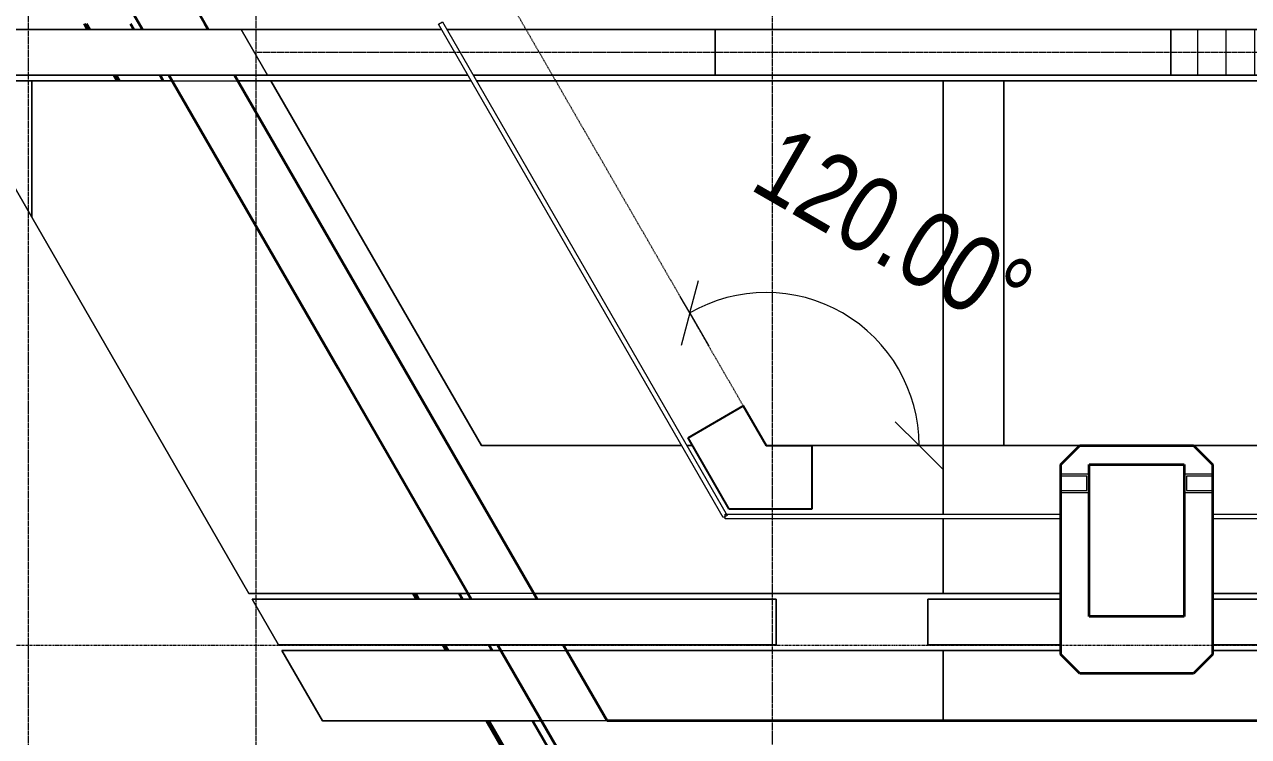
# Model space of a CAD drawing. Header units: millimetres. Extents: x -672391 to -598136, y -134 to 46410.
# Drawn here: x -631577 to -628353, y 16013 to 17887 of the extents above; entities that cross this region are included whole.
import ezdxf

# ---------------------------------------------------------------- set-up
doc = ezdxf.new("R2010")
doc.units = ezdxf.units.MM
doc.linetypes.add('DPA_Grid _ Level 100', pattern=[10, 5.5, -1.6, 1.3, -1.6])
doc.linetypes.add('DPA_Hidden 50', pattern=[3, 2, -1])
for name, color, linetype, lineweight in [('A-ANNO-DIMS', 1, 'Continuous', 9), ('A-ANNO-DIMS-100', 1, 'Continuous', 9), ('A-COLS-E', 1, 'Continuous', 35), ('A-COLS-HDLN', 2, 'Continuous', 9), ('A-DETL', 1, 'Continuous', 70), ('A-GENM', 1, 'Continuous', 9), ('A-GLAZ-CURT', 2, 'Continuous', 9), ('A-GLAZ-CWMG', 2, 'Continuous', 35), ('A-MASS', 2, 'Continuous', 35), ('S-GRID', 251, 'Continuous', 9)]:
    doc.layers.add(name, color=color, linetype=linetype, lineweight=lineweight)
doc.styles.add('Arial_4', font='arial.ttf', dxfattribs={"width": 0.8, "height": 200})
doc.dimstyles.new('DPA_2_0mm', dxfattribs={"dimscale": 304.8, "dimtxt": 204.05188, "dimasz": 0.410105, "dimexe": 0.328084, "dimexo": 0.492126, "dimgap": 0.328084, "dimtad": 1, "dimdec": 0, "dimzin": 0, "dimdsep": 46, "dimtxsty": 'Arial_4', "dimblk1": 'OBLIQUE', "dimblk2": 'OBLIQUE', "dimsah": 1, "dimcen": 0.09, "dimazin": 0, "dimtfac": 1, "dimtdec": 4, "dimtix": 1, "dimtmove": 0, "dimatfit": 3, "dimfxl": 1, "dimtvp": 1, "dimtolj": 1, "dimtzin": 0, "dimarcsym": 2})

# ---------------------------------------------------------------- blocks, each defined once
blk = doc.blocks.new('GM_Louver Grill Vertical Z - Z Profile-V6-4212-01 ENLARGED ENTRANCE 2 GROUND LEVEL - REFLECTED CEILING PLAN')
at = {"layer": 'A-GENM'}
for p, q in [((40, -75), (50, -75)), ((50, -75), (40, -75)), ((46.4, -73), (40.7, -73)), ((40.7, -73), (46.4, -73)), ((44.5, -70), (46.4, -73)), ((46.4, -73), (44.5, -70)), ((50, -75), (46.8, -70)), ((46.8, -70), (50, -75))]:
    blk.add_line(p, q, dxfattribs=at)
blk = doc.blocks.new('GM_Louver Grill Vertical Z - Z Profile-12047552-4212-01 ENLARGED ENTRANCE 2 GROUND LEVEL - REFLECTED CEILING PLAN')
at = {"layer": 'A-GENM'}
for p, q in [((46.4, -73), (40, -73)), ((40, -73), (40, -75)), ((40, -75), (40, -73)), ((40, -73), (46.4, -73)), ((40, -75), (50, -75)), ((50, -75), (40, -75)), ((44.5, -70), (46.4, -73)), ((46.4, -73), (44.5, -70)), ((50, -75), (46.8, -70)), ((46.8, -70), (50, -75))]:
    blk.add_line(p, q, dxfattribs=at)
blk = doc.blocks.new('GM_Louver Grill Vertical Z - Z Profile-V7-4212-01 ENLARGED ENTRANCE 2 GROUND LEVEL - REFLECTED CEILING PLAN')
at = {"layer": 'A-GENM'}
for p, q in [((48.3, -75), (50, -75)), ((50, -75), (48.3, -75)), ((50, -75), (49.1, -73.6)), ((49.1, -73.6), (50, -75))]:
    blk.add_line(p, q, dxfattribs=at)
blk = doc.blocks.new('GM_Louver Grill Vertical Z - Z Profile-V8-4212-01 ENLARGED ENTRANCE 2 GROUND LEVEL - REFLECTED CEILING PLAN')
at = {"layer": 'A-GENM'}
for p, q in [((42.8, -75), (50, -75)), ((50, -75), (42.8, -75)), ((46.4, -73), (43.9, -73)), ((43.9, -73), (46.4, -73)), ((45.1, -71), (46.4, -73)), ((46.4, -73), (45.1, -71)), ((50, -75), (46.8, -70)), ((46.8, -70), (50, -75))]:
    blk.add_line(p, q, dxfattribs=at)
blk = doc.blocks.new('DPA_Rectangular - 250 x 400 mm-11952625-4212-01 ENLARGED ENTRANCE 2 GROUND LEVEL - REFLECTED CEILING PLAN')
at = {"layer": 'A-COLS-E'}
for p, q in [((-200, -125), (-200, 125)), ((-200, 125), (200, 125)), ((200, 125), (200, -125)), ((200, -125), (-200, -125))]:
    blk.add_line(p, q, dxfattribs=at)
blk = doc.blocks.new('DPA_Rectangular Tuscan Column - Rectangular Tuscan Column-11937931-4212-01 ENLARGED ENTRANCE 2 GROUND LEVEL - REFLECTED CEILING PLAN')
at = {"layer": 'A-COLS-E'}
for p, q in [((-200, 250), (-150, 300)), ((-150, 300), (150, 300)), ((150, 300), (200, 250)), ((-200, -250), (-200, 250)), ((200, 250), (200, -250)), ((-150, -300), (-200, -250)), ((200, -250), (150, -300)), ((150, -300), (-150, -300))]:
    blk.add_line(p, q, dxfattribs=at)
at = {"layer": 'A-COLS-HDLN'}
for p, q in [((-125, 250), (125, 250)), ((-125, -150), (-125, 250)), ((125, 250), (125, -150)), ((-200, 225), (-125, 225)), ((-200, 219), (-200, 225)), ((-131, 219), (-200, 219)), ((-131, 181), (-131, 219)), ((-125, 225), (-125, 175)), ((125, 225), (200, 225)), ((125, 175), (125, 225)), ((131, 219), (131, 181)), ((200, 219), (131, 219)), ((200, 225), (200, 219)), ((-200, 181), (-131, 181)), ((-200, 175), (-200, 181)), ((-125, 175), (-200, 175)), ((200, 175), (125, 175)), ((131, 181), (200, 181)), ((200, 181), (200, 175)), ((125, -150), (-125, -150))]:
    blk.add_line(p, q, dxfattribs=at)
blk = doc.blocks.new('GM_Louver Grill Vertical Z - Z Profile-V23-4212-01 ENLARGED ENTRANCE 2 GROUND LEVEL - REFLECTED CEILING PLAN')
at = {"layer": 'A-GENM'}
for p, q in [((40, -75), (50, -75)), ((50, -75), (40, -75))]:
    blk.add_line(p, q, dxfattribs=at)
blk = doc.blocks.new('GM_Louver Grill Vertical Z - Z Profile-V26-4212-01 ENLARGED ENTRANCE 2 GROUND LEVEL - REFLECTED CEILING PLAN')
at = {"layer": 'A-GENM'}
for p, q in [((48.3, -75), (50, -75)), ((50, -75), (48.3, -75))]:
    blk.add_line(p, q, dxfattribs=at)
blk = doc.blocks.new('GM_Louver Grill Vertical Z - Z Profile-V27-4212-01 ENLARGED ENTRANCE 2 GROUND LEVEL - REFLECTED CEILING PLAN')
at = {"layer": 'A-GENM'}
for p, q in [((42.8, -75), (50, -75)), ((50, -75), (42.8, -75))]:
    blk.add_line(p, q, dxfattribs=at)
blk = doc.blocks.new('System Panel - Entrance Glazed 12mm-11964368-4212-01 ENLARGED ENTRANCE 2 GROUND LEVEL - REFLECTED CEILING PLAN')
at = {"layer": 'A-GLAZ-CURT'}
for p, q in [((-750, -6), (-750, 6)), ((-750, 6), (750, 6)), ((750, 6), (750, -6)), ((750, -6), (-750, -6))]:
    blk.add_line(p, q, dxfattribs=at)
blk = doc.blocks.new('System Panel - Entrance Glazed 12mm-14711633-4212-01 ENLARGED ENTRANCE 2 GROUND LEVEL - REFLECTED CEILING PLAN')
at = {"layer": 'A-GLAZ-CURT'}
for p, q in [((-1292, -6), (-1292, 6)), ((-1292, 6), (-408, 6)), ((-8, 6), (1292, 6)), ((1292, 6), (1292, -6)), ((-408, -6), (-1292, -6)), ((1292, -6), (-8, -6))]:
    blk.add_line(p, q, dxfattribs=at)
blk = doc.blocks.new('Rectangular Mullion - 50x200-12057894-4212-01 ENLARGED ENTRANCE 2 GROUND LEVEL - REFLECTED CEILING PLAN')
at = {"layer": 'A-GLAZ-CWMG'}
for p, q in [((-630544.4, 16374.1), (-630553.1, 16389.1)), ((-630553.1, 16389.1), (-630544.4, 16374.1)), ((-630466.5, 16239.1), (-630475.2, 16254.1)), ((-630475.2, 16254.1), (-630466.5, 16239.1)), ((-630200.8, 15779), (-630359.6, 16054)), ((-630359.6, 16054), (-630200.8, 15779))]:
    blk.add_line(p, q, dxfattribs=at)
blk = doc.blocks.new('Rectangular Mullion - 50x200-12048639-4212-01 ENLARGED ENTRANCE 2 GROUND LEVEL - REFLECTED CEILING PLAN')
at = {"layer": 'A-GLAZ-CWMG'}
for p, q in [((-631410.5, 17874.1), (-631419.1, 17889.1)), ((-631419.1, 17889.1), (-631410.5, 17874.1)), ((-631332.5, 17739.1), (-631341.2, 17754.1)), ((-631341.2, 17754.1), (-631332.5, 17739.1))]:
    blk.add_line(p, q, dxfattribs=at)
blk = doc.blocks.new('Rectangular Mullion - Entrance Louver Top-12057898-4212-01 ENLARGED ENTRANCE 2 GROUND LEVEL - REFLECTED CEILING PLAN')
at = {"layer": 'A-GLAZ-CWMG'}
for p, q in [((-630226.9, 16374.1), (-630621.7, 17058)), ((-630400.1, 16374.1), (-630751.6, 16983)), ((-630547.3, 16389.1), (-630538.7, 16374.1)), ((-630538.7, 16374.1), (-630547.3, 16389.1)), ((-630423.2, 16374.1), (-630431.9, 16389.1)), ((-630423.2, 16374.1), (-630431.9, 16389.1)), ((-630400.1, 16374.1), (-630408.8, 16389.1)), ((-630226.9, 16374.1), (-630235.6, 16389.1)), ((-630469.4, 16254.1), (-630460.7, 16239.1)), ((-630460.7, 16239.1), (-630469.4, 16254.1)), ((-630345.2, 16239.1), (-630353.9, 16254.1)), ((-630345.2, 16239.1), (-630353.9, 16254.1)), ((-630128.7, 15904), (-630330.8, 16254.1)), ((-630322.2, 16239.1), (-630330.8, 16254.1)), ((-630148.9, 16239.1), (-630157.6, 16254.1)), ((-630042.1, 16054), (-630157.6, 16254.1)), ((-630353.8, 16054), (-630197.9, 15784)), ((-630197.9, 15784), (-630353.8, 16054)), ((-630140.2, 15884), (-630238.4, 16054)), ((-630140.2, 15884), (-630238.4, 16054)), ((-630128.7, 15904), (-630215.3, 16054))]:
    blk.add_line(p, q, dxfattribs=at)
blk = doc.blocks.new('Rectangular Mullion - Entrance Louver Top-12049975-4212-01 ENLARGED ENTRANCE 2 GROUND LEVEL - REFLECTED CEILING PLAN')
at = {"layer": 'A-GLAZ-CWMG'}
for p, q in [((-631092.9, 17874.1), (-631223, 18099.4)), ((-631266.1, 17874.1), (-631352.9, 18024.4)), ((-631413.3, 17889.1), (-631404.7, 17874.1)), ((-631404.7, 17874.1), (-631413.3, 17889.1)), ((-631289.2, 17874.1), (-631297.9, 17889.1)), ((-631289.2, 17874.1), (-631297.9, 17889.1)), ((-631266.1, 17874.1), (-631274.8, 17889.1)), ((-631092.9, 17874.1), (-631101.6, 17889.1)), ((-631335.4, 17754.1), (-631326.7, 17739.1)), ((-631326.7, 17739.1), (-631335.4, 17754.1)), ((-631211.3, 17739.1), (-631219.9, 17754.1)), ((-631211.3, 17739.1), (-631219.9, 17754.1)), ((-630751.6, 16983), (-631196.8, 17754.1)), ((-631188.2, 17739.1), (-631196.8, 17754.1)), ((-631015, 17739.1), (-631023.6, 17754.1)), ((-630621.7, 17058), (-631023.6, 17754.1))]:
    blk.add_line(p, q, dxfattribs=at)
blk = doc.blocks.new('Rectangular Mullion - Entrance Louver Top-12057905-4212-01 ENLARGED ENTRANCE 2 GROUND LEVEL - REFLECTED CEILING PLAN')
at = {"layer": 'A-GLAZ-CWMG'}
for p, q in [((-626419.4, 16054), (-627641.4, 16054)), ((-626419.4, 16054), (-627641.4, 16054)), ((-626419.4, 15904), (-627641.4, 15904)), ((-626419.4, 15904), (-627641.4, 15904)), ((-626419.4, 15884), (-627641.4, 15884)), ((-626419.4, 15884), (-627641.4, 15884)), ((-627641.4, 15784), (-626419.4, 15784)), ((-626419.4, 15784), (-627641.4, 15784))]:
    blk.add_line(p, q, dxfattribs=at)
blk = doc.blocks.new('Rectangular Mullion - Entrance Louver Top-12057899-4212-01 ENLARGED ENTRANCE 2 GROUND LEVEL - REFLECTED CEILING PLAN')
at = {"layer": 'A-GLAZ-CWMG'}
for p, q in [((-628863.4, 16054), (-630042.1, 16054)), ((-628863.4, 16054), (-630042.1, 16054)), ((-628863.4, 15904), (-630128.7, 15904)), ((-628863.4, 15904), (-630128.7, 15904)), ((-628863.4, 15884), (-630140.2, 15884)), ((-628863.4, 15884), (-630140.2, 15884)), ((-630197.9, 15784), (-628863.4, 15784)), ((-628863.4, 15784), (-630197.9, 15784))]:
    blk.add_line(p, q, dxfattribs=at)
blk = doc.blocks.new('DPA_CP_Metal Ceiling Panel - Vertical Panel Entrance-12683665-4212-01 ENLARGED ENTRANCE 2 GROUND LEVEL - REFLECTED CEILING PLAN')
at = {"layer": 'A-GLAZ-CURT'}
for p, q in [((-629757.4, 19374.1), (-629757.4, 19254.1)), ((-629757.4, 19374.1), (-628557.4, 19374.1)), ((-629757.4, 19374.1), (-628557.4, 19374.1)), ((-629757.4, 19254.1), (-629757.4, 19374.1)), ((-629757.4, 19374.1), (-629757.4, 19254.1)), ((-628557.4, 19374.1), (-629757.4, 19374.1)), ((-628557.4, 19374.1), (-628557.4, 19254.1)), ((-628557.4, 19374.1), (-628557.4, 19254.1)), ((-628557.4, 19254.1), (-628557.4, 19374.1)), ((-629757.4, 19254.1), (-628557.4, 19254.1)), ((-628557.4, 19254.1), (-629757.4, 19254.1)), ((-629757.4, 19254.1), (-628557.4, 19254.1))]:
    blk.add_line(p, q, dxfattribs=at)
blk = doc.blocks.new('DPA_CP_Metal Ceiling Luminaire - Linear Luminaire Entrance-V52-4212-01 ENLARGED ENTRANCE 2 GROUND LEVEL - REFLECTED CEILING PLAN')
at = {"layer": 'A-GLAZ-CURT'}
h = blk.add_hatch(dxfattribs=at)
h.set_pattern_fill('FP_6', color=256, style=0, pattern_type=2)
h.set_pattern_definition([(270, (-627736.53, 17847.804), (-75, -5e-15), [])])
h.paths.add_polyline_path([(-628557.4, 19254.1), (-627357.4, 19254.1), (-627357.4, 19374.1), (-628557.4, 19374.1)])
for p, q in [((-628557.4, 19374.1), (-627357.4, 19374.1)), ((-628557.4, 19254.1), (-628557.4, 19374.1)), ((-628557.4, 19374.1), (-628557.4, 19254.1)), ((-627357.4, 19374.1), (-628557.4, 19374.1)), ((-627357.4, 19374.1), (-627357.4, 19254.1)), ((-627357.4, 19254.1), (-627357.4, 19374.1)), ((-627357.4, 19254.1), (-628557.4, 19254.1)), ((-628557.4, 19254.1), (-627357.4, 19254.1))]:
    blk.add_line(p, q, dxfattribs=at)
blk = doc.blocks.new('System Panel - DPA-AR_Metal Ceiling Rectangular Panel-12707634-4212-01 ENLARGED ENTRANCE 2 GROUND LEVEL - REFLECTED CEILING PLAN')
at = {"layer": 'A-GLAZ-CURT'}
for p, q in [((-631005.7, 17874.1), (-630478.6, 17874.1)), ((-630936.4, 17754.1), (-631005.7, 17874.1)), ((-631005.7, 17874.1), (-630936.4, 17754.1)), ((-630478.6, 17874.1), (-631005.7, 17874.1)), ((-630464.8, 17874.1), (-629757.4, 17874.1)), ((-629757.4, 17874.1), (-630464.8, 17874.1)), ((-629757.4, 17874.1), (-629757.4, 17754.1)), ((-629757.4, 17754.1), (-629757.4, 17874.1)), ((-630409.3, 17754.1), (-630936.4, 17754.1)), ((-630936.4, 17754.1), (-630409.3, 17754.1)), ((-629757.4, 17754.1), (-630395.5, 17754.1)), ((-630395.5, 17754.1), (-629757.4, 17754.1))]:
    blk.add_line(p, q, dxfattribs=at)
blk = doc.blocks.new('System Panel - DPA-AR_Metal Ceiling Rectangular Panel-12708404-4212-01 ENLARGED ENTRANCE 2 GROUND LEVEL - REFLECTED CEILING PLAN')
at = {"layer": 'A-GLAZ-CURT'}
for p, q in [((-628997.4, 16779), (-628997.4, 17739.1)), ((-628997.4, 17739.1), (-626757.4, 17739.1)), ((-626757.4, 17739.1), (-628997.4, 17739.1)), ((-628997.4, 17739.1), (-628997.4, 16779)), ((-626757.4, 17739.1), (-626757.4, 16779)), ((-626757.4, 16779), (-626757.4, 17739.1)), ((-626757.4, 16779), (-628997.4, 16779)), ((-628997.4, 16779), (-626757.4, 16779))]:
    blk.add_line(p, q, dxfattribs=at)
blk = doc.blocks.new('System Panel - DPA-AR_Metal Ceiling Rectangular Panel-12707689-4212-01 ENLARGED ENTRANCE 2 GROUND LEVEL - REFLECTED CEILING PLAN')
at = {"layer": 'A-GLAZ-CURT'}
for p, q in [((-630373.4, 16779), (-630927.7, 17739.1)), ((-630927.7, 17739.1), (-630400.7, 17739.1)), ((-630400.7, 17739.1), (-630927.7, 17739.1)), ((-630927.7, 17739.1), (-630373.4, 16779)), ((-630386.8, 17739.1), (-629157.4, 17739.1)), ((-629157.4, 17739.1), (-630386.8, 17739.1)), ((-629157.4, 17739.1), (-629157.4, 16779)), ((-629157.4, 16779), (-629157.4, 17739.1)), ((-629846.3, 16779), (-630373.4, 16779)), ((-630373.4, 16779), (-629846.3, 16779)), ((-629817.5, 16779), (-629832.5, 16779)), ((-629832.5, 16779), (-629817.5, 16779)), ((-629157.4, 16779), (-629623.5, 16779)), ((-629623.5, 16779), (-629157.4, 16779))]:
    blk.add_line(p, q, dxfattribs=at)
blk = doc.blocks.new('System Panel - DPA-AR_Metal Ceiling Rectangular Panel-16089145-4212-01 ENLARGED ENTRANCE 2 GROUND LEVEL - REFLECTED CEILING PLAN')
at = {"layer": 'A-GLAZ-CURT'}
for p, q in [((-631842.9, 17874.1), (-631005.7, 17874.1)), ((-631773.6, 17754.1), (-631842.9, 17874.1)), ((-631842.9, 17874.1), (-631773.6, 17754.1)), ((-631005.7, 17874.1), (-631842.9, 17874.1)), ((-631005.7, 17874.1), (-630936.4, 17754.1)), ((-630936.4, 17754.1), (-631005.7, 17874.1)), ((-630936.4, 17754.1), (-631773.6, 17754.1)), ((-631773.6, 17754.1), (-630936.4, 17754.1))]:
    blk.add_line(p, q, dxfattribs=at)
blk = doc.blocks.new('System Panel - DPA-AR_Metal Ceiling Rectangular Panel-16089327-4212-01 ENLARGED ENTRANCE 2 GROUND LEVEL - REFLECTED CEILING PLAN')
at = {"layer": 'A-GLAZ-CURT'}
for p, q in [((-631765, 17739.1), (-631557.4, 17379.6)), ((-631557.4, 17739.1), (-631765, 17739.1)), ((-631765, 17739.1), (-631557.4, 17739.1)), ((-631557.4, 17379.6), (-631765, 17739.1)), ((-631557.4, 17379.6), (-631557.4, 17739.1)), ((-631557.4, 17739.1), (-631557.4, 17379.6))]:
    blk.add_line(p, q, dxfattribs=at)
blk = doc.blocks.new('System Panel - DPA-AR_Metal Ceiling Rectangular Panel-16089923-4212-01 ENLARGED ENTRANCE 2 GROUND LEVEL - REFLECTED CEILING PLAN')
at = {"layer": 'A-GLAZ-CURT'}
for p, q in [((-630976.9, 16374.1), (-629597.4, 16374.1)), ((-630907.6, 16254.1), (-630976.9, 16374.1)), ((-630976.9, 16374.1), (-630907.6, 16254.1)), ((-629597.4, 16374.1), (-630976.9, 16374.1)), ((-629597.4, 16374.1), (-629597.4, 16254.1)), ((-629597.4, 16254.1), (-629597.4, 16374.1)), ((-629597.4, 16254.1), (-630907.6, 16254.1)), ((-630907.6, 16254.1), (-629597.4, 16254.1))]:
    blk.add_line(p, q, dxfattribs=at)
blk = doc.blocks.new('System Panel - DPA-AR_Metal Ceiling Rectangular Panel-16089905-4212-01 ENLARGED ENTRANCE 2 GROUND LEVEL - REFLECTED CEILING PLAN')
at = {"layer": 'A-GLAZ-CURT'}
for p, q in [((-630322.2, 16239.1), (-630898.9, 16239.1)), ((-630898.9, 16239.1), (-630792.1, 16054)), ((-630792.1, 16054), (-630898.9, 16239.1)), ((-630898.9, 16239.1), (-629157.4, 16239.1)), ((-629157.4, 16239.1), (-630148.9, 16239.1)), ((-629157.4, 16054), (-629157.4, 16239.1)), ((-629157.4, 16239.1), (-629157.4, 16054)), ((-630792.1, 16054), (-630215.3, 16054)), ((-629157.4, 16054), (-630792.1, 16054)), ((-630042.1, 16054), (-629157.4, 16054))]:
    blk.add_line(p, q, dxfattribs=at)
blk = doc.blocks.new('System Panel - DPA-AR_Metal Ceiling Rectangular Panel-16089906-4212-01 ENLARGED ENTRANCE 2 GROUND LEVEL - REFLECTED CEILING PLAN')
at = {"layer": 'A-GLAZ-CURT'}
for p, q in [((-628847.4, 16239.1), (-629157.4, 16239.1)), ((-629157.4, 16239.1), (-629157.4, 16054)), ((-629157.4, 16054), (-629157.4, 16239.1)), ((-629157.4, 16239.1), (-628847.4, 16239.1)), ((-626757.4, 16239.1), (-628447.4, 16239.1)), ((-628447.4, 16239.1), (-626757.4, 16239.1)), ((-626757.4, 16054), (-626757.4, 16239.1)), ((-626757.4, 16239.1), (-626757.4, 16054)), ((-629157.4, 16054), (-626757.4, 16054)), ((-626757.4, 16054), (-629157.4, 16054))]:
    blk.add_line(p, q, dxfattribs=at)
blk = doc.blocks.new('System Panel - DPA-AR_Metal Ceiling Rectangular Panel-16089328-4212-01 ENLARGED ENTRANCE 2 GROUND LEVEL - REFLECTED CEILING PLAN')
at = {"layer": 'A-GLAZ-CURT'}
for p, q in [((-631188.2, 17739.1), (-631557.4, 17739.1)), ((-631557.4, 17739.1), (-631557.4, 17379.6)), ((-631557.4, 17379.6), (-631557.4, 17739.1)), ((-631557.4, 17739.1), (-630927.7, 17739.1)), ((-630927.7, 17739.1), (-631015, 17739.1)), ((-630373.4, 16779), (-630927.7, 17739.1)), ((-630927.7, 17739.1), (-630373.4, 16779)), ((-631557.4, 17379.6), (-630985.6, 16389.1)), ((-630985.6, 16389.1), (-631557.4, 17379.6)), ((-629846.3, 16779), (-630373.4, 16779)), ((-630373.4, 16779), (-629846.3, 16779)), ((-629817.5, 16779), (-629832.5, 16779)), ((-629832.5, 16779), (-629817.5, 16779)), ((-629157.4, 16779), (-629623.5, 16779)), ((-629623.5, 16779), (-629157.4, 16779)), ((-629157.4, 16598), (-629157.4, 16779)), ((-629157.4, 16779), (-629157.4, 16598)), ((-629157.4, 16389.1), (-629157.4, 16586)), ((-629157.4, 16586), (-629157.4, 16389.1)), ((-630985.6, 16389.1), (-630409.2, 16389.1)), ((-629157.4, 16389.1), (-630985.6, 16389.1)), ((-630235.6, 16389.1), (-629157.4, 16389.1))]:
    blk.add_line(p, q, dxfattribs=at)
blk = doc.blocks.new('System Panel - DPA-AR_Metal Ceiling Rectangular Panel-16090118-4212-01 ENLARGED ENTRANCE 2 GROUND LEVEL - REFLECTED CEILING PLAN')
at = {"layer": 'A-GLAZ-CURT'}
for p, q in [((-626757.4, 16779), (-629157.4, 16779)), ((-629157.4, 16779), (-629157.4, 16598)), ((-629157.4, 16598), (-629157.4, 16779)), ((-629157.4, 16779), (-626757.4, 16779)), ((-626757.4, 16598), (-626757.4, 16779)), ((-626757.4, 16779), (-626757.4, 16598)), ((-629157.4, 16586), (-629157.4, 16389.1)), ((-629157.4, 16389.1), (-629157.4, 16586)), ((-626757.4, 16389.1), (-626757.4, 16586)), ((-626757.4, 16586), (-626757.4, 16389.1)), ((-629157.4, 16389.1), (-628847.4, 16389.1)), ((-628847.4, 16389.1), (-629157.4, 16389.1)), ((-628447.4, 16389.1), (-626757.4, 16389.1)), ((-626757.4, 16389.1), (-628447.4, 16389.1))]:
    blk.add_line(p, q, dxfattribs=at)
blk = doc.blocks.new('DPA_CP_Metal Ceiling Panel - Vertical Panel Entrance-16089951-4212-01 ENLARGED ENTRANCE 2 GROUND LEVEL - REFLECTED CEILING PLAN')
at = {"layer": 'A-GLAZ-CURT'}
for p, q in [((-629197.4, 16374.2), (-629197.4, 16254.2)), ((-629197.4, 16374.2), (-628847.4, 16374.2)), ((-629197.4, 16374.2), (-628847.4, 16374.2)), ((-629197.4, 16254.2), (-629197.4, 16374.2)), ((-629197.4, 16374.2), (-629197.4, 16254.2)), ((-628847.4, 16374.2), (-629197.4, 16374.2)), ((-628447.4, 16374.2), (-626522.4, 16374.2)), ((-628447.4, 16374.2), (-626522.4, 16374.2)), ((-626522.4, 16374.2), (-628447.4, 16374.2)), ((-626522.4, 16374.2), (-626522.4, 16254.2)), ((-626522.4, 16374.2), (-626522.4, 16254.2)), ((-626522.4, 16254.2), (-626522.4, 16374.2)), ((-629197.4, 16254.2), (-628847.4, 16254.2)), ((-628847.4, 16254.2), (-629197.4, 16254.2)), ((-629197.4, 16254.2), (-628847.4, 16254.2)), ((-628447.4, 16254.2), (-626522.4, 16254.2)), ((-626522.4, 16254.2), (-628447.4, 16254.2)), ((-628447.4, 16254.2), (-626522.4, 16254.2))]:
    blk.add_line(p, q, dxfattribs=at)
blk = doc.blocks.new('System Panel - DPA-AR_Metal Ceiling Rectangular Panel-12707690-4212-01 ENLARGED ENTRANCE 2 GROUND LEVEL - REFLECTED CEILING PLAN')
at = {"layer": 'A-GLAZ-CURT'}
for p, q in [((-626757.4, 16779), (-626757.4, 17739.1)), ((-626757.4, 17739.1), (-626597.4, 17739.1)), ((-626597.4, 17739.1), (-626757.4, 17739.1)), ((-626757.4, 17739.1), (-626757.4, 16779)), ((-626597.4, 17739.1), (-626597.4, 16779)), ((-626597.4, 16779), (-626597.4, 17739.1)), ((-626597.4, 16779), (-626757.4, 16779)), ((-626757.4, 16779), (-626597.4, 16779))]:
    blk.add_line(p, q, dxfattribs=at)
blk = doc.blocks.new('DIMBLOCK61-4212-01 ENLARGED ENTRANCE 2 GROUND LEVEL - REFLECTED CEILING PLAN')
at = {"layer": 'A-ANNO-DIMS-100'}
for p, q in [((-629824.8, 17127.8), (-629801.9, 17213.1)), ((-629824.8, 17127.8), (-629849.8, 17171.1)), ((-629824.8, 17127.8), (-629847.6, 17042.4)), ((-629824.8, 17127.8), (-629774.8, 17041.2)), ((-629220.7, 16779), (-629283.2, 16841.5)), ((-629220.7, 16779), (-629320.7, 16779)), ((-629220.7, 16779), (-629220.7, 16779)), ((-629220.7, 16779), (-629158.2, 16716.5)), ((-629220.7, 16779), (-629170.7, 16779))]:
    blk.add_line(p, q, dxfattribs=at)
blk.add_arc((-629623.4, 16779), 402.7, 0, 120, dxfattribs=at)
blk.add_arc((-629623.4, 16779), 402.7, 0, 120, dxfattribs=at)
at = {"layer": 'A-ANNO-DIMS-100', "color": 0, "insert": (-629571.2, 17629.2), "char_height": 200, "width": 911.641, "attachment_point": 1, "rotation": 330, "line_spacing_factor": 0.941778, "style": 'Arial_4'}
blk.add_mtext('120.00°', dxfattribs=at)
blk = doc.blocks.new('_Oblique')
at = {"color": 0, "linetype": 'ByBlock', "lineweight": -2}
blk.add_line((-0.5, -0.5), (0.5, 0.5), dxfattribs=at)

msp = doc.modelspace()

# ---------------------------------------------------------------- linework, layer by layer
at = {"layer": 'A-DETL', "color": 8, "linetype": 'DPA_Hidden 50', "lineweight": 9}
for p, q in [((-629607.4, 35954.1), (-629607.4, 14554.1)), ((-631567.4, 19809), (-631567.4, 15246)), ((-630967.4, 19239.1), (-630967.4, 14554.1)), ((-629623.4, 16779), (-630967.4, 19106.8)), ((-630967.4, 17814.1), (-621611.5, 17814.1)), ((-625847.4, 16779), (-629623.4, 16779))]:
    msp.add_line(p, q, dxfattribs=at)
at = {"layer": 'A-MASS', "lineweight": 25}
for p, q in [((-629829, 16798.9), (-629683.5, 16882.9)), ((-629683.5, 16882.9), (-629623.5, 16779)), ((-629720.5, 16611), (-629829, 16798.9)), ((-629623.5, 16779), (-629503.5, 16779)), ((-629503.5, 16779), (-629503.5, 16611)), ((-629503.5, 16611), (-629720.5, 16611))]:
    msp.add_line(p, q, dxfattribs=at)
at = {"layer": 'S-GRID', "linetype": 'DPA_Grid _ Level 100'}
msp.add_line((-599857.6, 16252), (-672390.7, 16252), dxfattribs=at)

# ---------------------------------------------------------------- block references
at = {"layer": 'A-COLS-E'}
msp.add_blockref('DPA_Rectangular Tuscan Column - Rectangular Tuscan Column-11937931-4212-01 ENLARGED ENTRANCE 2 GROUND LEVEL - REFLECTED CEILING PLAN', (-628647.4, 16479), dxfattribs=at)
at = {"layer": 'A-COLS-E', "rotation": 89.99999999997293}
msp.add_blockref('DPA_Rectangular - 250 x 400 mm-11952625-4212-01 ENLARGED ENTRANCE 2 GROUND LEVEL - REFLECTED CEILING PLAN', (-628647.4, 16529), dxfattribs=at)
at = {"layer": 'A-GENM', "rotation": 299.99994973912}
for name, p in [('GM_Louver Grill Vertical Z - Z Profile-12047552-4212-01 ENLARGED ENTRANCE 2 GROUND LEVEL - REFLECTED CEILING PLAN', (-631371.2, 17956.1)), ('GM_Louver Grill Vertical Z - Z Profile-V23-4212-01 ENLARGED ENTRANCE 2 GROUND LEVEL - REFLECTED CEILING PLAN', (-631371.2, 17956.1)), ('GM_Louver Grill Vertical Z - Z Profile-V6-4212-01 ENLARGED ENTRANCE 2 GROUND LEVEL - REFLECTED CEILING PLAN', (-631296, 17825.9)), ('GM_Louver Grill Vertical Z - Z Profile-V23-4212-01 ENLARGED ENTRANCE 2 GROUND LEVEL - REFLECTED CEILING PLAN', (-631296, 17825.9)), ('GM_Louver Grill Vertical Z - Z Profile-12047552-4212-01 ENLARGED ENTRANCE 2 GROUND LEVEL - REFLECTED CEILING PLAN', (-630506.8, 16458.9)), ('GM_Louver Grill Vertical Z - Z Profile-V23-4212-01 ENLARGED ENTRANCE 2 GROUND LEVEL - REFLECTED CEILING PLAN', (-630506.8, 16458.9)), ('GM_Louver Grill Vertical Z - Z Profile-V8-4212-01 ENLARGED ENTRANCE 2 GROUND LEVEL - REFLECTED CEILING PLAN', (-630431.6, 16328.7)), ('GM_Louver Grill Vertical Z - Z Profile-V27-4212-01 ENLARGED ENTRANCE 2 GROUND LEVEL - REFLECTED CEILING PLAN', (-630431.6, 16328.7)), ('GM_Louver Grill Vertical Z - Z Profile-V7-4212-01 ENLARGED ENTRANCE 2 GROUND LEVEL - REFLECTED CEILING PLAN', (-630318.8, 16133.3)), ('GM_Louver Grill Vertical Z - Z Profile-V26-4212-01 ENLARGED ENTRANCE 2 GROUND LEVEL - REFLECTED CEILING PLAN', (-630318.8, 16133.3))]:
    msp.add_blockref(name, p, dxfattribs=at)
at = {"layer": 'A-GLAZ-CURT', "rotation": 120.0000000000002}
msp.add_blockref('System Panel - Entrance Glazed 12mm-11964368-4212-01 ENLARGED ENTRANCE 2 GROUND LEVEL - REFLECTED CEILING PLAN', (-630106.4, 17241.5), dxfattribs=at)
at = {"layer": 'A-GLAZ-CURT'}
for name, p in [('System Panel - DPA-AR_Metal Ceiling Rectangular Panel-16089145-4212-01 ENLARGED ENTRANCE 2 GROUND LEVEL - REFLECTED CEILING PLAN', (0, 0)), ('System Panel - DPA-AR_Metal Ceiling Rectangular Panel-12707634-4212-01 ENLARGED ENTRANCE 2 GROUND LEVEL - REFLECTED CEILING PLAN', (0, 0)), ('DPA_CP_Metal Ceiling Panel - Vertical Panel Entrance-12683665-4212-01 ENLARGED ENTRANCE 2 GROUND LEVEL - REFLECTED CEILING PLAN', (0, -1500)), ('DPA_CP_Metal Ceiling Luminaire - Linear Luminaire Entrance-V52-4212-01 ENLARGED ENTRANCE 2 GROUND LEVEL - REFLECTED CEILING PLAN', (0, -1500)), ('System Panel - DPA-AR_Metal Ceiling Rectangular Panel-16089327-4212-01 ENLARGED ENTRANCE 2 GROUND LEVEL - REFLECTED CEILING PLAN', (0, 0)), ('System Panel - DPA-AR_Metal Ceiling Rectangular Panel-16089328-4212-01 ENLARGED ENTRANCE 2 GROUND LEVEL - REFLECTED CEILING PLAN', (0, 0)), ('System Panel - DPA-AR_Metal Ceiling Rectangular Panel-12707689-4212-01 ENLARGED ENTRANCE 2 GROUND LEVEL - REFLECTED CEILING PLAN', (0, 0)), ('System Panel - DPA-AR_Metal Ceiling Rectangular Panel-12707690-4212-01 ENLARGED ENTRANCE 2 GROUND LEVEL - REFLECTED CEILING PLAN', (-2400, 0)), ('System Panel - DPA-AR_Metal Ceiling Rectangular Panel-12708404-4212-01 ENLARGED ENTRANCE 2 GROUND LEVEL - REFLECTED CEILING PLAN', (0, 0)), ('System Panel - DPA-AR_Metal Ceiling Rectangular Panel-16090118-4212-01 ENLARGED ENTRANCE 2 GROUND LEVEL - REFLECTED CEILING PLAN', (0, 0)), ('System Panel - Entrance Glazed 12mm-14711633-4212-01 ENLARGED ENTRANCE 2 GROUND LEVEL - REFLECTED CEILING PLAN', (-628439.4, 16592)), ('System Panel - DPA-AR_Metal Ceiling Rectangular Panel-16089923-4212-01 ENLARGED ENTRANCE 2 GROUND LEVEL - REFLECTED CEILING PLAN', (0, 0)), ('DPA_CP_Metal Ceiling Panel - Vertical Panel Entrance-16089951-4212-01 ENLARGED ENTRANCE 2 GROUND LEVEL - REFLECTED CEILING PLAN', (0, 0)), ('System Panel - DPA-AR_Metal Ceiling Rectangular Panel-16089905-4212-01 ENLARGED ENTRANCE 2 GROUND LEVEL - REFLECTED CEILING PLAN', (0, 0)), ('System Panel - DPA-AR_Metal Ceiling Rectangular Panel-16089906-4212-01 ENLARGED ENTRANCE 2 GROUND LEVEL - REFLECTED CEILING PLAN', (0, 0))]:
    msp.add_blockref(name, p, dxfattribs=at)
at = {"layer": 'A-GLAZ-CWMG'}
for name, p in [('Rectangular Mullion - Entrance Louver Top-12049975-4212-01 ENLARGED ENTRANCE 2 GROUND LEVEL - REFLECTED CEILING PLAN', (0, 0)), ('Rectangular Mullion - 50x200-12048639-4212-01 ENLARGED ENTRANCE 2 GROUND LEVEL - REFLECTED CEILING PLAN', (0, 0)), ('Rectangular Mullion - Entrance Louver Top-12057898-4212-01 ENLARGED ENTRANCE 2 GROUND LEVEL - REFLECTED CEILING PLAN', (0, 0)), ('Rectangular Mullion - 50x200-12057894-4212-01 ENLARGED ENTRANCE 2 GROUND LEVEL - REFLECTED CEILING PLAN', (0, 0)), ('Rectangular Mullion - Entrance Louver Top-12057899-4212-01 ENLARGED ENTRANCE 2 GROUND LEVEL - REFLECTED CEILING PLAN', (0, 0)), ('Rectangular Mullion - Entrance Louver Top-12057905-4212-01 ENLARGED ENTRANCE 2 GROUND LEVEL - REFLECTED CEILING PLAN', (-1222, 0))]:
    msp.add_blockref(name, p, dxfattribs=at)

# ---------------------------------------------------------------- dimensions: what is measured, and where the dimension line sits
at = {"layer": 'A-ANNO-DIMS'}
dim = msp.add_angular_dim_3p(base=(-629314.9, 17037.9), center=(-629623.4, 16779), p1=(-629020.7, 16779), p2=(-629924.8, 17301), dimstyle='DPA_2_0mm', override={"dimpost": '<>', "dimfxl": 1043.96029}, dxfattribs=at)
dim.commit()
dim.dimension.update_dxf_attribs({"geometry": 'DIMBLOCK61-4212-01 ENLARGED ENTRANCE 2 GROUND LEVEL - REFLECTED CEILING PLAN', "text_midpoint": (-629321, 17302.8)})

doc.saveas('drawing.dxf')
